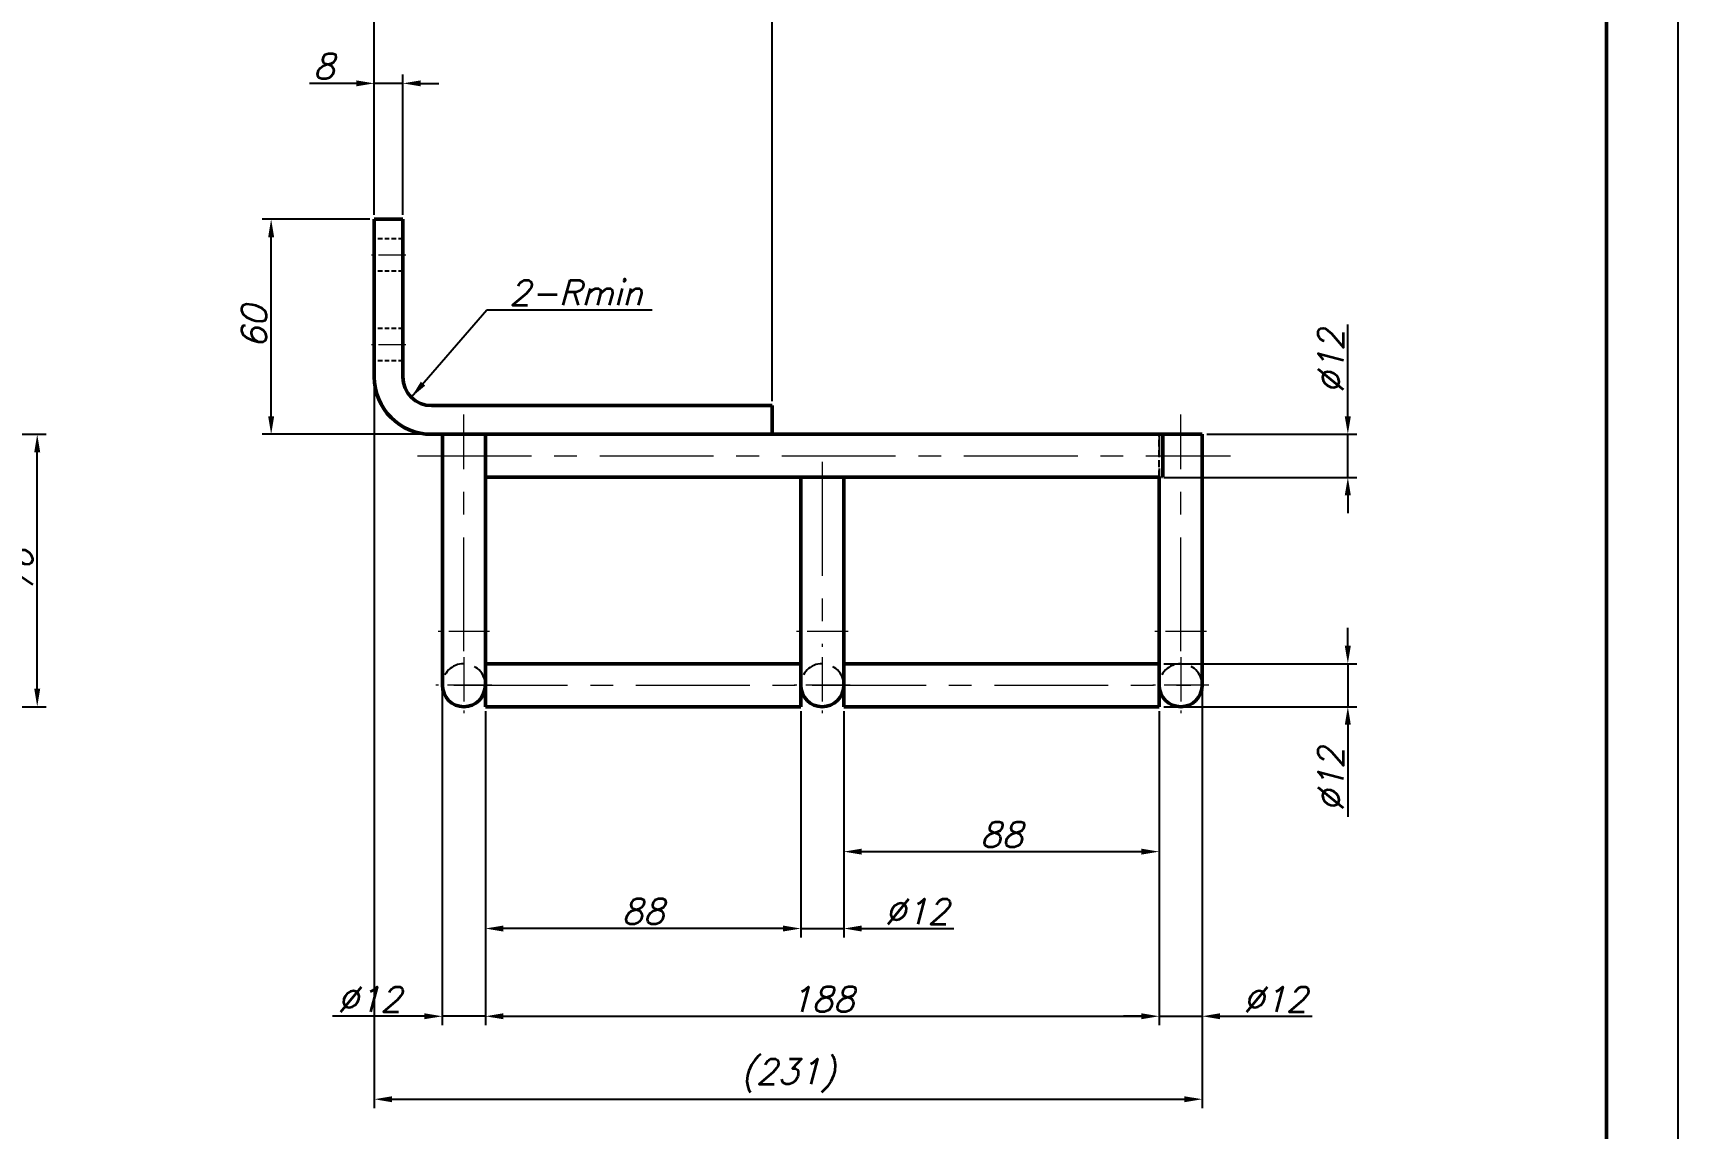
# Model space of a CAD drawing. Header units: inches. Extents: x 17901 to 26602, y 9673 to 14036.
# Drawn here: x 22094.9 to 22553.9, y 11470.4 to 11776 of the extents above; entities that cross this region are included whole.
import ezdxf

# ---------------------------------------------------------------- set-up
doc = ezdxf.new("R2010")
doc.units = ezdxf.units.IN
doc.header["$MEASUREMENT"] = 0
doc.linetypes.add('CENTER', pattern=[50.8, 31.75, -6.35, 6.35, -6.35])
doc.linetypes.add('DASHED2', pattern=[9.525, 6.35, -3.175])
for name, color, linetype, lineweight in [('中心线', 1, 'CENTER', 15), ('图框_内框线', 5, 'Continuous', 50), ('标注线', 3, 'Continuous', 25), ('粗实线', 7, 'Continuous', 50), ('虚线', 2, 'DASHED2', 25)]:
    doc.layers.add(name, color=color, linetype=linetype, lineweight=lineweight)
doc.styles.add('DIM_FONT', font='romans.shx', dxfattribs={"oblique": 15})
doc.dimstyles.new('幅面 1：2', dxfattribs={"dimscale": 2, "dimtxt": 3.5, "dimasz": 2.5, "dimexe": 1.25, "dimexo": 0.625, "dimtad": 1, "dimdsep": 46, "dimtxsty": 'DIM_FONT', "dimcen": 2.5, "dimclrd": 256, "dimclre": 256, "dimclrt": 256, "dimazin": 2, "dimtm": 1e-09, "dimtfac": 0.5, "dimtmove": 0, "dimatfit": 3, "dimfxl": 1, "dimlwd": -1, "dimarcsym": 0})
doc.dimstyles.new('幅面 1：2$0', dxfattribs={"dimscale": 2, "dimtxt": 3.5, "dimasz": 2.5, "dimexe": 1.25, "dimexo": 0.625, "dimtad": 1, "dimdsep": 46, "dimtxsty": 'DIM_FONT', "dimcen": 2.5, "dimclrd": 256, "dimclrt": 256, "dimadec": 0, "dimazin": 0, "dimtfac": 1, "dimtmove": 0, "dimatfit": 3, "dimfxl": 1, "dimlwd": -1, "dimarcsym": 0})

# ---------------------------------------------------------------- blocks, each defined once
blk = doc.blocks.new('*D621')
at = {"layer": 'Defpoints', "color": 0, "transparency": 16777216}
for p in [(22033.74, 11664), (22096.14, 11664), (22008.74, 11588)]:
    blk.add_point(p, dxfattribs=at)
at = {"layer": '标注线', "color": 0, "lineweight": -2, "transparency": 16777216}
for p, q in [((22034.99, 11664), (22098.64, 11664)), ((22009.99, 11588), (22098.64, 11588))]:
    blk.add_line(p, q, dxfattribs=at)
at = {"layer": '标注线', "transparency": 16777216}
blk.add_line((22096.14, 11593), (22096.14, 11659), dxfattribs=at)
for points in [[(22095.31, 11659), (22096.97, 11659), (22096.14, 11664)], [(22095.31, 11593), (22096.97, 11593), (22096.14, 11588)]]:
    blk.add_solid(points, dxfattribs=at)
at = {"layer": '标注线', "transparency": 16777216, "insert": (22091.39, 11626), "char_height": 7, "attachment_point": 5, "rotation": 90, "style": 'DIM_FONT'}
blk.add_mtext('76', dxfattribs=at)
blk = doc.blocks.new('*D622')
at = {"layer": 'Defpoints', "color": 0, "transparency": 16777216}
for p in [(22161.4, 11724), (22190.16, 11724), (22209.16, 11664)]:
    blk.add_point(p, dxfattribs=at)
at = {"layer": '标注线', "color": 0, "lineweight": -2, "transparency": 16777216}
for p, q in [((22188.91, 11724), (22158.9, 11724)), ((22207.91, 11664), (22158.9, 11664))]:
    blk.add_line(p, q, dxfattribs=at)
at = {"layer": '标注线', "transparency": 16777216}
blk.add_line((22161.4, 11669), (22161.4, 11719), dxfattribs=at)
for points in [[(22160.57, 11719), (22162.24, 11719), (22161.4, 11724)], [(22160.57, 11669), (22162.24, 11669), (22161.4, 11664)]]:
    blk.add_solid(points, dxfattribs=at)
at = {"layer": '标注线', "transparency": 16777216, "insert": (22156.65, 11694), "char_height": 7, "attachment_point": 5, "rotation": 90, "style": 'DIM_FONT'}
blk.add_mtext('60', dxfattribs=at)
blk = doc.blocks.new('*D623')
at = {"layer": 'Defpoints', "color": 0, "transparency": 16777216}
for p in [(22190.16, 11784.15), (22190.16, 11724), (22301.16, 11672)]:
    blk.add_point(p, dxfattribs=at)
at = {"layer": '标注线', "color": 0, "lineweight": -2, "transparency": 16777216}
for p, q in [((22190.16, 11725.25), (22190.16, 11786.65)), ((22301.16, 11673.25), (22301.16, 11786.65))]:
    blk.add_line(p, q, dxfattribs=at)
at = {"layer": '标注线', "transparency": 16777216}
blk.add_line((22296.16, 11784.15), (22195.16, 11784.15), dxfattribs=at)
for points in [[(22195.16, 11784.98), (22195.16, 11783.32), (22190.16, 11784.15)], [(22296.16, 11784.98), (22296.16, 11783.32), (22301.16, 11784.15)]]:
    blk.add_solid(points, dxfattribs=at)
at = {"layer": '标注线', "transparency": 16777216, "insert": (22245.66, 11788.9), "char_height": 7, "attachment_point": 5, "style": 'DIM_FONT'}
blk.add_mtext('111', dxfattribs=at)
blk = doc.blocks.new('*D624')
at = {"layer": 'Defpoints', "color": 0, "transparency": 16777216}
for p in [(22190.16, 11761.93), (22190.16, 11724), (22198.16, 11724)]:
    blk.add_point(p, dxfattribs=at)
at = {"layer": '标注线', "color": 0, "lineweight": -2, "transparency": 16777216}
for p, q in [((22190.16, 11725.25), (22190.16, 11764.43)), ((22198.16, 11725.25), (22198.16, 11764.43))]:
    blk.add_line(p, q, dxfattribs=at)
at = {"layer": '标注线', "transparency": 16777216}
for p, q in [((22185.16, 11761.93), (22172.08, 11761.93)), ((22198.16, 11761.93), (22190.16, 11761.93)), ((22203.16, 11761.93), (22208.16, 11761.93))]:
    blk.add_line(p, q, dxfattribs=at)
for points in [[(22185.16, 11762.76), (22185.16, 11761.09), (22190.16, 11761.93)], [(22203.16, 11762.76), (22203.16, 11761.09), (22198.16, 11761.93)]]:
    blk.add_solid(points, dxfattribs=at)
at = {"layer": '标注线', "transparency": 16777216, "insert": (22176.12, 11766.68), "char_height": 7, "attachment_point": 5, "style": 'DIM_FONT'}
blk.add_mtext('8', dxfattribs=at)
blk = doc.blocks.new('*D625')
at = {"layer": 'Defpoints', "color": 0, "transparency": 16777216}
for p in [(22190.16, 11680), (22421.16, 11594), (22421.16, 11478.48)]:
    blk.add_point(p, dxfattribs=at)
at = {"layer": '标注线', "color": 0, "lineweight": -2, "transparency": 16777216}
for p, q in [((22190.16, 11678.75), (22190.16, 11475.98)), ((22421.16, 11592.75), (22421.16, 11475.98))]:
    blk.add_line(p, q, dxfattribs=at)
at = {"layer": '标注线', "transparency": 16777216}
blk.add_line((22195.16, 11478.48), (22416.16, 11478.48), dxfattribs=at)
for points in [[(22195.16, 11479.31), (22195.16, 11477.64), (22190.16, 11478.48)], [(22416.16, 11479.31), (22416.16, 11477.64), (22421.16, 11478.48)]]:
    blk.add_solid(points, dxfattribs=at)
at = {"layer": '标注线', "transparency": 16777216, "insert": (22305.66, 11485.06), "char_height": 7, "attachment_point": 5, "style": 'DIM_FONT'}
blk.add_mtext('(231)', dxfattribs=at)
blk = doc.blocks.new('*D626')
at = {"layer": 'Defpoints', "color": 0, "transparency": 16777216}
for p in [(22209.16, 11598.48), (22221.16, 11588), (22209.16, 11501.63)]:
    blk.add_point(p, dxfattribs=at)
at = {"layer": '标注线', "color": 0, "lineweight": -2, "transparency": 16777216}
for p, q in [((22209.16, 11597.23), (22209.16, 11499.13)), ((22221.16, 11586.75), (22221.16, 11499.13))]:
    blk.add_line(p, q, dxfattribs=at)
at = {"layer": '标注线', "transparency": 16777216}
for p, q in [((22204.16, 11501.63), (22178.48, 11501.63)), ((22221.16, 11501.63), (22209.16, 11501.63)), ((22226.16, 11501.63), (22231.16, 11501.63))]:
    blk.add_line(p, q, dxfattribs=at)
for points in [[(22204.16, 11502.46), (22204.16, 11500.8), (22209.16, 11501.63)], [(22226.16, 11502.46), (22226.16, 11500.8), (22221.16, 11501.63)]]:
    blk.add_solid(points, dxfattribs=at)
at = {"layer": '标注线', "transparency": 16777216, "insert": (22188.82, 11506.38), "char_height": 7, "attachment_point": 5, "style": 'DIM_FONT'}
blk.add_mtext('%%c12', dxfattribs=at)
blk = doc.blocks.new('*D627')
at = {"layer": 'Defpoints', "color": 0, "transparency": 16777216}
for p in [(22221.16, 11588), (22409.16, 11588), (22409.16, 11501.63)]:
    blk.add_point(p, dxfattribs=at)
at = {"layer": '标注线', "color": 0, "lineweight": -2, "transparency": 16777216}
for p, q in [((22221.16, 11586.75), (22221.16, 11499.13)), ((22409.16, 11586.75), (22409.16, 11499.13))]:
    blk.add_line(p, q, dxfattribs=at)
at = {"layer": '标注线', "transparency": 16777216}
blk.add_line((22226.16, 11501.63), (22404.16, 11501.63), dxfattribs=at)
for points in [[(22226.16, 11502.46), (22226.16, 11500.8), (22221.16, 11501.63)], [(22404.16, 11502.46), (22404.16, 11500.8), (22409.16, 11501.63)]]:
    blk.add_solid(points, dxfattribs=at)
at = {"layer": '标注线', "transparency": 16777216, "insert": (22315.16, 11506.38), "char_height": 7, "attachment_point": 5, "style": 'DIM_FONT'}
blk.add_mtext('188', dxfattribs=at)
blk = doc.blocks.new('*D628')
at = {"layer": 'Defpoints', "color": 0, "transparency": 16777216}
for p in [(22421.16, 11594), (22409.16, 11588), (22421.16, 11501.63)]:
    blk.add_point(p, dxfattribs=at)
at = {"layer": '标注线', "color": 0, "lineweight": -2, "transparency": 16777216}
for p, q in [((22421.16, 11592.75), (22421.16, 11499.13)), ((22409.16, 11586.75), (22409.16, 11499.13))]:
    blk.add_line(p, q, dxfattribs=at)
at = {"layer": '标注线', "transparency": 16777216}
for p, q in [((22404.16, 11501.63), (22399.16, 11501.63)), ((22409.16, 11501.63), (22421.16, 11501.63)), ((22426.16, 11501.63), (22451.85, 11501.63))]:
    blk.add_line(p, q, dxfattribs=at)
for points in [[(22404.16, 11502.46), (22404.16, 11500.8), (22409.16, 11501.63)], [(22426.16, 11502.46), (22426.16, 11500.8), (22421.16, 11501.63)]]:
    blk.add_solid(points, dxfattribs=at)
at = {"layer": '标注线', "transparency": 16777216, "insert": (22441.51, 11506.38), "char_height": 7, "attachment_point": 5, "style": 'DIM_FONT'}
blk.add_mtext('%%c12', dxfattribs=at)
blk = doc.blocks.new('*D629')
at = {"layer": 'Defpoints', "color": 0, "transparency": 16777216}
for p in [(22221.16, 11588), (22309.16, 11588), (22221.16, 11526.11)]:
    blk.add_point(p, dxfattribs=at)
at = {"layer": '标注线', "color": 0, "lineweight": -2, "transparency": 16777216}
for p, q in [((22221.16, 11586.75), (22221.16, 11523.61)), ((22309.16, 11586.75), (22309.16, 11523.61))]:
    blk.add_line(p, q, dxfattribs=at)
at = {"layer": '标注线', "transparency": 16777216}
blk.add_line((22304.16, 11526.11), (22226.16, 11526.11), dxfattribs=at)
for points in [[(22226.16, 11526.94), (22226.16, 11525.27), (22221.16, 11526.11)], [(22304.16, 11526.94), (22304.16, 11525.27), (22309.16, 11526.11)]]:
    blk.add_solid(points, dxfattribs=at)
at = {"layer": '标注线', "transparency": 16777216, "insert": (22265.16, 11530.86), "char_height": 7, "attachment_point": 5, "style": 'DIM_FONT'}
blk.add_mtext('88', dxfattribs=at)
blk = doc.blocks.new('*D630')
at = {"layer": 'Defpoints', "color": 0, "transparency": 16777216}
for p in [(22309.16, 11588), (22321.16, 11588), (22321.16, 11526.11)]:
    blk.add_point(p, dxfattribs=at)
at = {"layer": '标注线', "color": 0, "lineweight": -2, "transparency": 16777216}
for p, q in [((22309.16, 11586.75), (22309.16, 11523.61)), ((22321.16, 11586.75), (22321.16, 11523.61))]:
    blk.add_line(p, q, dxfattribs=at)
at = {"layer": '标注线', "transparency": 16777216}
for p, q in [((22304.16, 11526.11), (22299.16, 11526.11)), ((22309.16, 11526.11), (22321.16, 11526.11)), ((22326.16, 11526.11), (22351.85, 11526.11))]:
    blk.add_line(p, q, dxfattribs=at)
for points in [[(22304.16, 11526.94), (22304.16, 11525.27), (22309.16, 11526.11)], [(22326.16, 11526.94), (22326.16, 11525.27), (22321.16, 11526.11)]]:
    blk.add_solid(points, dxfattribs=at)
at = {"layer": '标注线', "transparency": 16777216, "insert": (22341.51, 11530.86), "char_height": 7, "attachment_point": 5, "style": 'DIM_FONT'}
blk.add_mtext('%%c12', dxfattribs=at)
blk = doc.blocks.new('*D486')
at = {"layer": 'Defpoints', "color": 0, "transparency": 16777216}
for p in [(22321.16, 11588), (22409.16, 11588), (22409.16, 11547.56)]:
    blk.add_point(p, dxfattribs=at)
at = {"layer": '标注线', "color": 0, "lineweight": -2, "transparency": 16777216}
for p, q in [((22321.16, 11586.75), (22321.16, 11545.06)), ((22409.16, 11586.75), (22409.16, 11545.06))]:
    blk.add_line(p, q, dxfattribs=at)
at = {"layer": '标注线', "transparency": 16777216}
blk.add_line((22326.16, 11547.56), (22404.16, 11547.56), dxfattribs=at)
for points in [[(22326.16, 11548.4), (22326.16, 11546.73), (22321.16, 11547.56)], [(22404.16, 11548.4), (22404.16, 11546.73), (22409.16, 11547.56)]]:
    blk.add_solid(points, dxfattribs=at)
at = {"layer": '标注线', "transparency": 16777216, "insert": (22365.16, 11552.31), "char_height": 7, "attachment_point": 5, "style": 'DIM_FONT'}
blk.add_mtext('88', dxfattribs=at)
blk = doc.blocks.new('*D633')
at = {"layer": 'Defpoints', "color": 0, "transparency": 16777216}
for p in [(22421.16, 11664), (22461.78, 11664), (22409.16, 11652)]:
    blk.add_point(p, dxfattribs=at)
at = {"layer": '标注线', "transparency": 16777216}
for p, q in [((22461.78, 11669), (22461.78, 11694.69)), ((22461.78, 11652), (22461.78, 11664)), ((22461.78, 11647), (22461.78, 11642))]:
    blk.add_line(p, q, dxfattribs=at)
at = {"layer": '标注线', "color": 0, "lineweight": -2, "transparency": 16777216}
for p, q in [((22422.41, 11664), (22464.28, 11664)), ((22410.41, 11652), (22464.28, 11652))]:
    blk.add_line(p, q, dxfattribs=at)
at = {"layer": '标注线', "transparency": 16777216}
for points in [[(22460.94, 11669), (22462.61, 11669), (22461.78, 11664)], [(22460.94, 11647), (22462.61, 11647), (22461.78, 11652)]]:
    blk.add_solid(points, dxfattribs=at)
at = {"layer": '标注线', "transparency": 16777216, "insert": (22457.03, 11684.35), "char_height": 7, "attachment_point": 5, "rotation": 90, "style": 'DIM_FONT'}
blk.add_mtext('%%c12', dxfattribs=at)
blk = doc.blocks.new('*D634')
at = {"layer": 'Defpoints', "color": 0, "transparency": 16777216}
for p in [(22409.16, 11600), (22409.16, 11588), (22461.78, 11588)]:
    blk.add_point(p, dxfattribs=at)
at = {"layer": '标注线', "transparency": 16777216}
for p, q in [((22461.78, 11605), (22461.78, 11610)), ((22461.78, 11600), (22461.78, 11588)), ((22461.78, 11583), (22461.78, 11557.32))]:
    blk.add_line(p, q, dxfattribs=at)
at = {"layer": '标注线', "color": 0, "lineweight": -2, "transparency": 16777216}
for p, q in [((22410.41, 11600), (22464.28, 11600)), ((22410.41, 11588), (22464.28, 11588))]:
    blk.add_line(p, q, dxfattribs=at)
at = {"layer": '标注线', "transparency": 16777216}
for points in [[(22460.94, 11605), (22462.61, 11605), (22461.78, 11600)], [(22460.94, 11583), (22462.61, 11583), (22461.78, 11588)]]:
    blk.add_solid(points, dxfattribs=at)
at = {"layer": '标注线', "transparency": 16777216, "insert": (22457.03, 11567.66), "char_height": 7, "attachment_point": 5, "rotation": 90, "style": 'DIM_FONT'}
blk.add_mtext('%%c12', dxfattribs=at)

msp = doc.modelspace()

# ---------------------------------------------------------------- linework, layer by layer
at = {"layer": 'Defpoints'}
msp.add_lwpolyline([(21365.922, 11220.746), (22553.922, 11220.746), (22553.922, 12060.746), (21365.922, 12060.746)], close=True, dxfattribs=at)
at = {"layer": '中心线', "ltscale": 0.240015}
for p, q in [((22198.963, 11714.003), (22189.362, 11714.003)), ((22198.963, 11689.003), (22189.362, 11689.003))]:
    msp.add_line(p, q, dxfattribs=at)
at = {"layer": '中心线'}
for p, q in [((22215.163, 11603.502), (22215.163, 11669.503)), ((22415.163, 11603.502), (22415.163, 11669.503)), ((22202.263, 11658.003), (22429.063, 11658.003)), ((22315.163, 11656.303), (22315.163, 11604.702)), ((22212.363, 11594.003), (22317.963, 11594.003)), ((22312.363, 11594.003), (22417.963, 11594.003))]:
    msp.add_line(p, q, dxfattribs=at)
at = {"layer": '中心线', "ltscale": 0.360015}
for p, q in [((22222.363, 11609.003), (22207.962, 11609.003)), ((22322.363, 11609.003), (22307.962, 11609.003)), ((22422.363, 11609.003), (22407.962, 11609.003))]:
    msp.add_line(p, q, dxfattribs=at)
at = {"layer": '中心线', "ltscale": 0.389999}
for p, q in [((22215.163, 11601.803), (22215.163, 11586.203)), ((22315.163, 11601.803), (22315.163, 11586.203)), ((22415.163, 11601.803), (22415.163, 11586.203)), ((22222.963, 11594.003), (22207.363, 11594.003))]:
    msp.add_line(p, q, dxfattribs=at)
at = {"layer": '中心线', "ltscale": 0.39}
for p, q in [((22322.963, 11594.003), (22307.363, 11594.003)), ((22422.963, 11594.003), (22407.363, 11594.003))]:
    msp.add_line(p, q, dxfattribs=at)
at = {"layer": '图框_内框线'}
msp.add_lwpolyline([(21415.922, 11240.746), (22533.922, 11240.746), (22533.922, 12040.746), (21415.922, 12040.746)], close=True, dxfattribs=at)
at = {"layer": '粗实线', "ltscale": 0.2}
for p, q in [((22190.163, 11724.003), (22198.163, 11724.003)), ((22301.163, 11664.003), (22301.163, 11672.003))]:
    msp.add_line(p, q, dxfattribs=at)
at = {"layer": '粗实线'}
for p, q in [((22190.163, 11724.003), (22190.163, 11680.003)), ((22198.163, 11724.003), (22198.163, 11680.003)), ((22206.163, 11672.003), (22301.163, 11672.003)), ((22206.163, 11664.003), (22301.163, 11664.003)), ((22209.163, 11609.003), (22209.163, 11664.003)), ((22301.163, 11664.003), (22410.163, 11664.003)), ((22301.163, 11664.003), (22410.163, 11664.003)), ((22421.163, 11609.003), (22421.163, 11664.003)), ((22421.163, 11664.003), (22421.163, 11609.003)), ((22221.163, 11609.003), (22221.163, 11652.003)), ((22221.163, 11652.003), (22221.163, 11609.003)), ((22221.163, 11652.003), (22409.163, 11652.003)), ((22309.163, 11609.003), (22309.163, 11652.003)), ((22321.163, 11652.003), (22321.163, 11609.003)), ((22321.163, 11609.003), (22321.163, 11652.003)), ((22409.163, 11609.003), (22409.163, 11652.003)), ((22221.163, 11600.003), (22309.163, 11600.003)), ((22221.163, 11600.003), (22309.163, 11600.003)), ((22221.163, 11600.003), (22309.163, 11600.003)), ((22321.163, 11600.003), (22409.163, 11600.003)), ((22321.163, 11600.003), (22409.163, 11600.003)), ((22321.163, 11600.003), (22409.163, 11600.003)), ((22221.163, 11588.003), (22309.163, 11588.003)), ((22321.163, 11588.003), (22409.163, 11588.003))]:
    msp.add_line(p, q, dxfattribs=at)
at = {"layer": '粗实线', "ltscale": 0.3}
for p, q in [((22221.163, 11652.003), (22221.163, 11664.003)), ((22410.163, 11652.003), (22410.163, 11664.003)), ((22221.163, 11588.003), (22221.163, 11600.003)), ((22321.163, 11588.003), (22321.163, 11600.003))]:
    msp.add_line(p, q, dxfattribs=at)
at = {"layer": '粗实线', "ltscale": 0.15}
for p, q in [((22415.163, 11664.003), (22409.163, 11664.003)), ((22421.163, 11664.003), (22415.163, 11664.003)), ((22309.163, 11652.003), (22315.163, 11652.003)), ((22315.163, 11652.003), (22321.163, 11652.003))]:
    msp.add_line(p, q, dxfattribs=at)
at = {"layer": '粗实线', "ltscale": 0.375}
for p, q in [((22209.163, 11609.003), (22209.163, 11594.003)), ((22221.163, 11609.003), (22221.163, 11594.003)), ((22309.163, 11609.003), (22309.163, 11594.003)), ((22321.163, 11609.003), (22321.163, 11594.003)), ((22409.163, 11609.003), (22409.163, 11594.003)), ((22421.163, 11609.003), (22421.163, 11594.003)), ((22421.163, 11594.003), (22421.163, 11609.003))]:
    msp.add_line(p, q, dxfattribs=at)
at = {"layer": '粗实线', "ltscale": 0.225}
for p, q in [((22221.163, 11600.003), (22221.163, 11609.003)), ((22321.163, 11600.003), (22321.163, 11609.003))]:
    msp.add_line(p, q, dxfattribs=at)
at = {"layer": '粗实线', "ltscale": 0.149676}
for p, q in [((22309.163, 11588.003), (22309.163, 11593.99)), ((22409.163, 11588.003), (22409.163, 11593.99))]:
    msp.add_line(p, q, dxfattribs=at)
at = {"layer": '粗实线'}
for centre, radius, end in [((22206.163, 11680.003), 16, 270), ((22206.163, 11680.003), 8, 270), ((22215.163, 11594.003), 6, 360), ((22315.163, 11594.003), 6, 360), ((22415.163, 11594.003), 6, 360)]:
    msp.add_arc(centre, radius, 180, end, dxfattribs=at)
at = {"layer": '虚线', "ltscale": 0.2}
for p, q in [((22198.163, 11718.503), (22190.163, 11718.503)), ((22198.163, 11718.503), (22190.163, 11718.503)), ((22198.163, 11709.503), (22190.163, 11709.503)), ((22198.163, 11709.503), (22190.163, 11709.503)), ((22198.163, 11693.503), (22190.163, 11693.503)), ((22198.163, 11693.503), (22190.163, 11693.503)), ((22198.163, 11684.503), (22190.163, 11684.503)), ((22198.163, 11684.503), (22190.163, 11684.503))]:
    msp.add_line(p, q, dxfattribs=at)
at = {"layer": '虚线', "ltscale": 0.15}
for p, q in [((22215.163, 11664.003), (22209.163, 11664.003)), ((22221.163, 11664.003), (22215.163, 11664.003)), ((22221.163, 11594.003), (22221.163, 11600.003)), ((22321.163, 11594.003), (22321.163, 11600.003))]:
    msp.add_line(p, q, dxfattribs=at)
at = {"layer": '虚线'}
for p, q in [((22209.163, 11664.003), (22209.163, 11609.003)), ((22221.163, 11664.003), (22301.163, 11664.003)), ((22221.163, 11664.003), (22301.163, 11664.003)), ((22409.163, 11664.003), (22409.163, 11609.003)), ((22221.163, 11652.003), (22410.163, 11652.003)), ((22309.163, 11652.003), (22309.163, 11609.003)), ((22221.163, 11588.003), (22309.163, 11588.003)), ((22221.163, 11588.003), (22309.163, 11588.003)), ((22321.163, 11588.003), (22409.163, 11588.003)), ((22321.163, 11588.003), (22409.163, 11588.003))]:
    msp.add_line(p, q, dxfattribs=at)
at = {"layer": '虚线', "ltscale": 0.299997}
msp.add_line((22221.163, 11652.003), (22221.163, 11664.003), dxfattribs=at)
at = {"layer": '虚线', "ltscale": 0.300008}
msp.add_line((22221.163, 11664.003), (22221.163, 11652.003), dxfattribs=at)
at = {"layer": '虚线', "ltscale": 0.3}
msp.add_line((22409.163, 11652.003), (22409.163, 11664.003), dxfattribs=at)
at = {"layer": '虚线', "ltscale": 0.025}
msp.add_line((22409.163, 11652.003), (22410.163, 11652.003), dxfattribs=at)
at = {"layer": '虚线', "ltscale": 0.375}
for p, q in [((22209.163, 11594.003), (22209.163, 11609.003)), ((22309.163, 11594.003), (22309.163, 11609.003)), ((22409.163, 11594.003), (22409.163, 11609.003))]:
    msp.add_line(p, q, dxfattribs=at)
at = {"layer": '虚线', "ltscale": 0.150324}
for p, q in [((22309.163, 11593.99), (22309.163, 11600.003)), ((22409.163, 11593.99), (22409.163, 11600.003))]:
    msp.add_line(p, q, dxfattribs=at)
at = {"layer": '虚线'}
for centre in [(22215.163, 11594.003), (22315.163, 11594.003), (22415.163, 11594.003)]:
    msp.add_arc(centre, 6, 360, 180, dxfattribs=at)

# ---------------------------------------------------------------- texts
at = {"layer": '标注线', "insert": (22227.818, 11700.008), "char_height": 7, "attachment_point": 7, "style": 'DIM_FONT'}
msp.add_mtext('2-Rmin', dxfattribs=at)

# ---------------------------------------------------------------- dimensions: what is measured, and where the dimension line sits
at = {"layer": '标注线'}
for base, p1, p2, picture, middle in [((22190.163, 11784.15), (22301.163, 11672.003), (22190.163, 11724.003), '*D623', (22245.663, 11788.9)), ((22190.163, 11761.927), (22198.163, 11724.003), (22190.163, 11724.003), '*D624', (22176.121, 11766.677)), ((22409.163, 11501.631), (22221.163, 11588.003), (22409.163, 11588.003), '*D627', (22315.163, 11506.381)), ((22221.163, 11526.107), (22309.163, 11588.003), (22221.163, 11588.003), '*D629', (22265.163, 11530.857)), ((22409.163, 11547.564), (22321.163, 11588.003), (22409.163, 11588.003), '*D486', (22365.163, 11552.314))]:
    dim = msp.add_linear_dim(base=base, p1=p1, p2=p2, dimstyle='幅面 1：2$0', dxfattribs=at)
    dim.commit()
    dim.dimension.update_dxf_attribs({"geometry": picture, "text_midpoint": middle})
for base, p1, p2, picture, middle in [((22161.402, 11724.003), (22209.163, 11664.003), (22190.163, 11724.003), '*D622', (22156.652, 11694.003)), ((22096.141, 11664.003), (22008.738, 11588.003), (22033.738, 11664.003), '*D621', (22091.391, 11626.003))]:
    dim = msp.add_linear_dim(base=base, p1=p1, p2=p2, angle=90, dimstyle='幅面 1：2$0', dxfattribs=at)
    dim.commit()
    dim.dimension.update_dxf_attribs({"geometry": picture, "text_midpoint": middle})
for base, p1, p2, picture, middle in [((22461.778, 11664.003), (22409.163, 11652.003), (22421.163, 11664.003), '*D633', (22457.028, 11684.346)), ((22461.778, 11588.003), (22409.163, 11600.003), (22409.163, 11588.003), '*D634', (22457.028, 11567.66))]:
    dim = msp.add_linear_dim(base=base, p1=p1, p2=p2, angle=90, dimstyle='幅面 1：2$0', override={"dimpost": '%%c<>'}, dxfattribs=at)
    dim.commit()
    dim.dimension.update_dxf_attribs({"geometry": picture, "text_midpoint": middle})
for base, p1, p2, override, picture, middle in [((22421.163, 11478.476), (22190.163, 11680.003), (22421.163, 11594.003), {"dimpost": '(<>)'}, '*D625', (22305.663, 11485.059)), ((22209.163, 11501.631), (22221.163, 11588.003), (22209.163, 11598.482), {"dimpost": '%%c<>'}, '*D626', (22188.82, 11506.381)), ((22421.163, 11501.631), (22409.163, 11588.003), (22421.163, 11594.003), {"dimpost": '%%c<>'}, '*D628', (22441.505, 11506.381)), ((22321.163, 11526.107), (22309.163, 11588.003), (22321.163, 11588.003), {"dimpost": '%%c<>'}, '*D630', (22341.505, 11530.857))]:
    dim = msp.add_linear_dim(base=base, p1=p1, p2=p2, dimstyle='幅面 1：2$0', override=override, dxfattribs=at)
    dim.commit()
    dim.dimension.update_dxf_attribs({"geometry": picture, "text_midpoint": middle})

# ---------------------------------------------------------------- leaders
at = {"layer": '标注线', "annotation_type": 0, "has_hookline": 1, "hookline_direction": 0, "text_width": 39.893}
msp.add_leader([(22200.506, 11674.346), (22221.568, 11698.758), (22226.568, 11698.758)], dimstyle='幅面 1：2', override={"dimgap": 0.625, "dimtad": 1}, dxfattribs=at)

doc.saveas('drawing.dxf')
